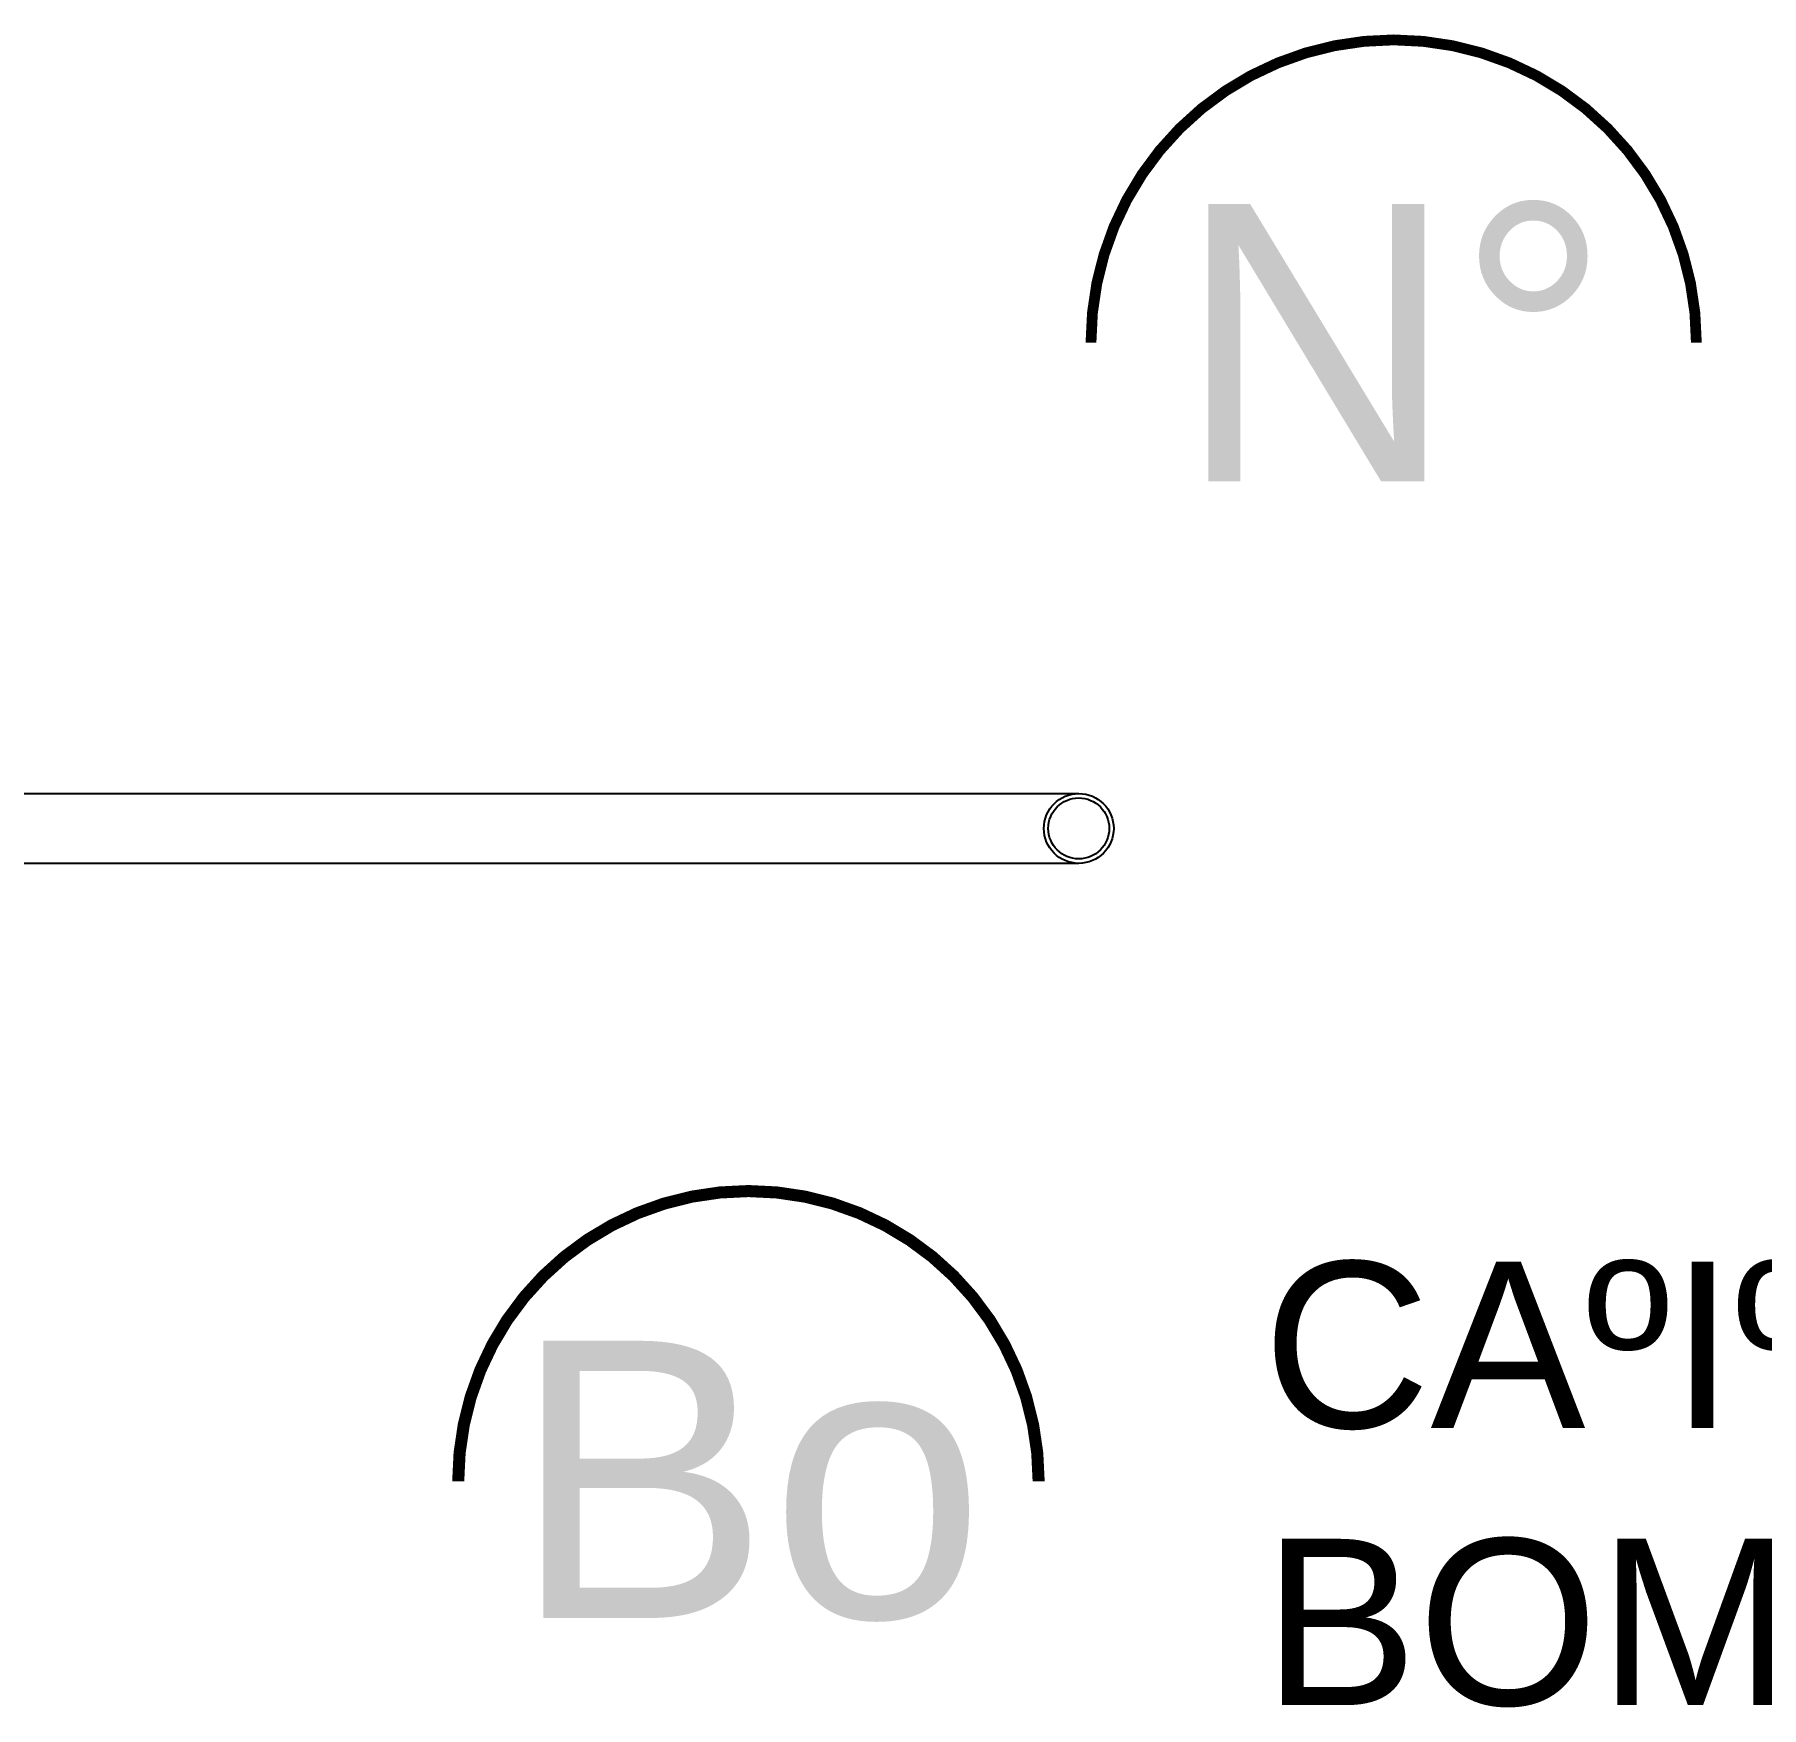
# Model space of a CAD drawing. Header units: metres. Extents: x 4626 to 5839, y 1264 to 1407.
# Drawn here: x 5814.806 to 5816.364, y 1294.8 to 1296.309 of the extents above; entities that cross this region are included whole.
import ezdxf

# ---------------------------------------------------------------- set-up
doc = ezdxf.new("R2010")
doc.units = ezdxf.units.M
doc.layers.add('AMR_IS_Cloaca Primaria', color=7, linetype='Continuous', lineweight=25, true_color=0xa50000)
doc.layers.add('AMR_IS_Ventilaciones', color=7, linetype='Continuous', lineweight=25, true_color=0x00a000)
doc.layers.add('AMR_IS_Referencias', color=2, linetype='Continuous', lineweight=9)
doc.styles.get("Standard").update_dxf_attribs({"font": 'arial.ttf'})

msp = doc.modelspace()

# ---------------------------------------------------------------- linework, layer by layer
at = {"layer": 'AMR_IS_Cloaca Primaria', "ltscale": 0.4}
msp.add_lwpolyline([(5815.7119, 1295.0038, 0.0109, 0.0109, 1), (5815.1883, 1295.0038, 0, 0, 0)], format="xyseb", dxfattribs=at)
at = {"layer": 'AMR_IS_Ventilaciones', "linetype": 'Continuous', "ltscale": 0.4, "const_width": 0.00975}
msp.add_lwpolyline([(5816.3052, 1296.0309, 1), (5815.7591, 1296.0309, 1)], format="xyb", dxfattribs=at)
at = {"layer": 'AMR_IS_Ventilaciones'}
msp.add_lwpolyline([(5815.7481, 1295.5612), (5814.0296, 1295.5612), (5814.0296, 1295.6242), (5815.7482, 1295.6242)], dxfattribs=at)
for radius in [0.0315, 0.0275]:
    msp.add_circle((5815.7481, 1295.5927), radius, dxfattribs=at)

# ---------------------------------------------------------------- texts
at = {"layer": 'AMR_IS_Referencias'}
for s, width, insert, char_height, attachment_point in [('{\\fArial Unicode MS|b0|i0|c0|p34;N°}', 0.40568, (5816.0321, 1296.0309), 0.25, 5), ('CAºIº %%C100\\PBOMBEO CLOACAL', 2.565694, (5815.9141, 1295.0009), 0.15, 4), ('{\\fArial Unicode MS|b0|i0|c0|p34;Bo}', 0.40568, (5815.4501, 1295.0038), 0.25, 5)]:
    msp.add_mtext_dynamic_manual_height_columns(s, width=width, gutter_width=12.5, heights=[0], dxfattribs=dict(at, insert=insert, char_height=char_height, attachment_point=attachment_point))

doc.saveas('drawing.dxf')
